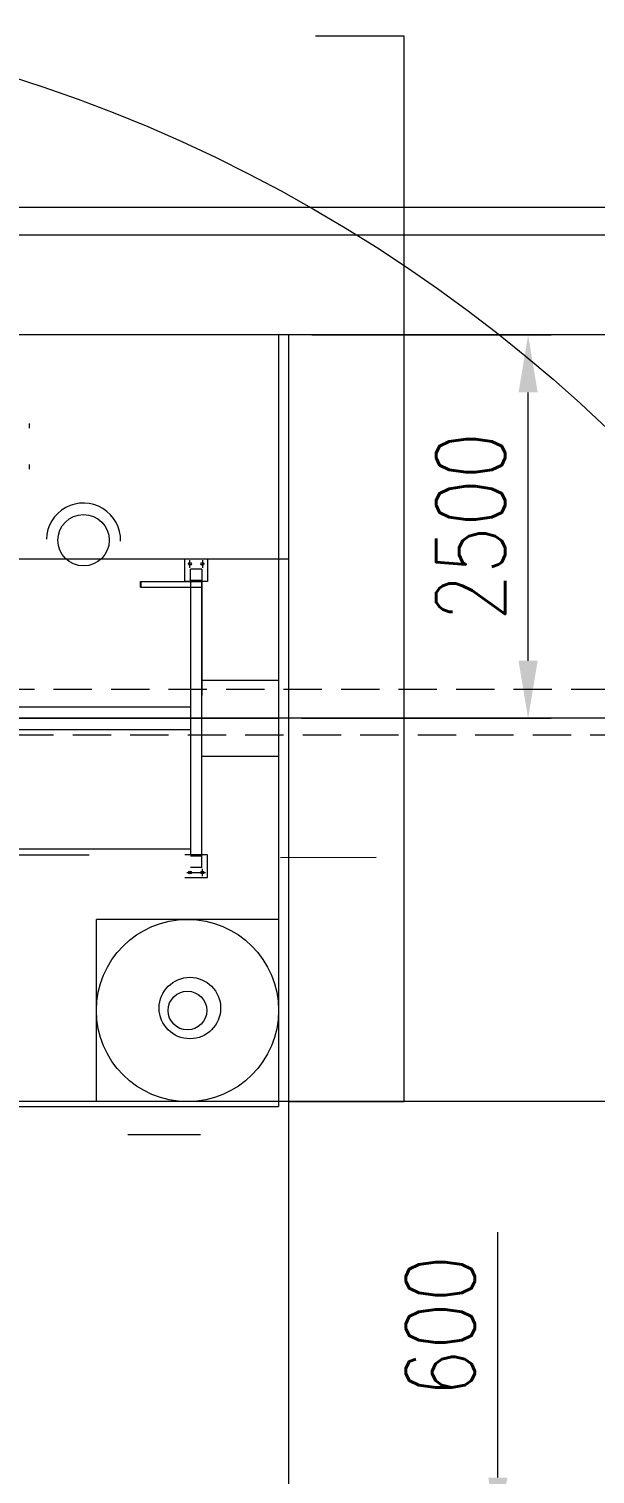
# Model space of a CAD drawing. Header units: inches. Extents: x 702888 to 852715, y 9845 to 271320.
# Drawn here: x 791492 to 795185, y 254237 to 263661 of the extents above; entities that cross this region are included whole.
import ezdxf

# ---------------------------------------------------------------- set-up
doc = ezdxf.new("R2010")
doc.units = ezdxf.units.IN
doc.header["$MEASUREMENT"] = 0
doc.header["$PDMODE"] = 34
doc.linetypes.add('DASHED2', pattern=[0.375, 0.25, -0.125])
doc.layers.get('0').update_dxf_attribs({"lineweight": 5})
doc.layers.get('Defpoints').update_dxf_attribs({"lineweight": 5})
doc.layers.add('AM_5', color=3, linetype='Continuous', lineweight=15)
doc.layers.add('chain', color=2, linetype='Continuous', lineweight=5)
doc.styles.add('s', font='simplex.shx', dxfattribs={"width": 0.8})
doc.dimstyles.new('AM_ISO$0', dxfattribs={"dimtxt": 3.5, "dimasz": 3.5, "dimexe": 1, "dimexo": 1, "dimgap": 1.5, "dimtad": 1, "dimdsep": 46, "dimtxsty": 'Standard', "dimcen": 0, "dimclrd": 256, "dimclre": 256, "dimclrt": 2, "dimadec": 0, "dimazin": 2, "dimtp": 0.1, "dimtm": 0.1, "dimtfac": 0.71, "dimtdec": 3, "dimtmove": 0, "dimatfit": 3, "dimfxl": 1, "dimlwd": -1, "dimlwe": -1, "dimarcsym": 1})
doc.dimstyles.new('mahesh$0', dxfattribs={"dimscale": 150, "dimtxt": 3, "dimasz": 2.5, "dimexe": 1, "dimexo": 1, "dimgap": 1, "dimtad": 1, "dimdec": 1, "dimzin": 12, "dimtxsty": 's', "dimcen": 2.5, "dimclrd": 1, "dimclre": 1, "dimclrt": 1, "dimadec": 0, "dimazin": 3, "dimtfac": 1, "dimtdec": 1, "dimtmove": 0, "dimatfit": 3, "dimfxl": 1, "dimlwd": 13, "dimlwe": 13, "dimarcsym": 0})

# ---------------------------------------------------------------- blocks, each defined once
blk = doc.blocks.new('*D415')
at = {"layer": 'AM_5', "color": 1, "lineweight": 13, "transparency": 16777216}
for p, q in [((81711.7, 26720.6), (83272.6, 26720.6)), ((83122.6, 24595.6), (83122.6, 26345.6)), ((81644.9, 24220.6), (83272.6, 24220.6))]:
    blk.add_line(p, q, dxfattribs=at)
at = {"layer": 'AM_5', "color": 1, "transparency": 16777216}
for points in [[(83060.1, 26345.6), (83185.1, 26345.6), (83122.6, 26720.6)], [(83060.1, 24595.6), (83185.1, 24595.6), (83122.6, 24220.6)]]:
    blk.add_solid(points, dxfattribs=at)
at = {"layer": 'Defpoints', "color": 0, "transparency": 16777216}
for p in [(81561.7, 26720.6), (83122.6, 26720.6), (81494.9, 24220.6)]:
    blk.add_point(p, dxfattribs=at)
at = {"layer": 'AM_5', "color": 1, "transparency": 16777216, "insert": (82747.6, 25470.6), "char_height": 450, "attachment_point": 5, "rotation": 90, "style": 's'}
blk.add_mtext('2500', dxfattribs=at)
blk = doc.blocks.new('*D421')
at = {"layer": 'AM_5', "linetype": 'ByBlock', "transparency": 16777216}
for p, q in [((81736.2, 28669.9), (82314.6, 28669.9)), ((82313.6, 21724.1), (82313.6, 28666.4)), ((81562.7, 21720.6), (82314.6, 21720.6))]:
    blk.add_line(p, q, dxfattribs=at)
at = {"layer": 'AM_5', "transparency": 16777216}
for points in [[(82313, 28666.4), (82314.1, 28666.4), (82313.6, 28669.9)], [(82313, 21724.1), (82314.1, 21724.1), (82313.6, 21720.6)]]:
    blk.add_solid(points, dxfattribs=at)
at = {"layer": 'Defpoints', "color": 0, "transparency": 16777216}
for p in [(81735.2, 28669.9), (82313.6, 28669.9), (81561.7, 21720.6)]:
    blk.add_point(p, dxfattribs=at)
at = {"layer": 'AM_5', "color": 2, "transparency": 16777216, "insert": (82310.3, 25195.3), "char_height": 3.5, "attachment_point": 5, "rotation": 90}
blk.add_mtext('6949.32', dxfattribs=at)
blk = doc.blocks.new('*D452')
at = {"layer": 'AM_5', "color": 1, "lineweight": 13, "transparency": 16777216}
for p, q in [((82925.1, 19269), (82925.1, 20869.7)), ((82711.7, 18894), (83075.1, 18894)), ((82925.1, 18294), (82925.1, 18894)), ((82711.7, 18294), (83075.1, 18294)), ((82925.1, 17919), (82925.1, 17544))]:
    blk.add_line(p, q, dxfattribs=at)
at = {"layer": 'AM_5', "color": 1, "transparency": 16777216}
for points in [[(82862.6, 19269), (82987.6, 19269), (82925.1, 18894)], [(82862.6, 17919), (82987.6, 17919), (82925.1, 18294)]]:
    blk.add_solid(points, dxfattribs=at)
at = {"layer": 'Defpoints', "color": 0, "transparency": 16777216}
for p in [(82561.7, 18894), (82925.1, 18894), (82561.7, 18294)]:
    blk.add_point(p, dxfattribs=at)
at = {"layer": 'AM_5', "color": 1, "transparency": 16777216, "insert": (82550.1, 20256.8), "char_height": 450, "attachment_point": 5, "rotation": 90, "style": 's'}
blk.add_mtext('600', dxfattribs=at)
blk = doc.blocks.new('A$C76b9bb42')
for p, q in [((81561.653, 14160.1254), (81561.653, 26720.6253)), ((79869.9728, 26113.1359), (79869.9728, 26142.8359)), ((79869.9728, 25845.8359), (79869.9728, 25875.5359)), ((80883.5115, 25111.6254), (80883.5115, 25260.1254)), ((81032.0115, 25260.1254), (81032.0115, 25111.6254)), ((80916.924, 25202.4637), (80916.924, 25250.3947)), ((80994.8865, 25193.3004), (80920.6365, 25193.3004)), ((80920.6365, 25119.0504), (80920.6365, 25193.3004)), ((80994.8865, 25193.3004), (80994.8865, 25119.0504)), ((80998.599, 25250.3947), (80998.599, 25202.4637)), ((80594.8865, 25111.6254), (80994.8865, 25111.6254)), ((80594.8865, 25074.5004), (80594.8865, 25111.6254)), ((80594.8865, 25074.5004), (80994.8865, 25074.5004)), ((80598.8865, 25074.5004), (80598.8865, 25111.6254)), ((80598.8865, 25111.6254), (80920.6365, 25111.6254)), ((80598.8865, 25074.5004), (80920.6365, 25074.5004)), ((81032.0115, 25111.6254), (80883.5115, 25111.6254)), ((80920.6365, 25119.0504), (80920.6365, 25074.5004)), ((80994.8865, 25119.0504), (80920.6365, 25119.0504)), ((80920.6365, 25111.6254), (80920.6365, 23329.6254)), ((80994.8865, 25111.6254), (80994.8865, 25119.0504)), ((80994.8865, 23329.6254), (80994.8865, 25111.6254)), ((80994.8865, 25111.6254), (80994.8865, 24369.1254)), ((80994.8865, 24468.1254), (81494.8865, 24468.1254)), ((80994.8865, 24146.3754), (80994.8865, 24369.1254)), ((77323.9773, 24294.8754), (80920.6365, 24294.8754)), ((76853.7273, 24220.6254), (81494.8865, 24220.6254)), ((77323.9773, 24146.3754), (80920.6365, 24146.3754)), ((80994.8865, 23973.1254), (81494.8865, 23973.1254)), ((80920.6365, 23366.7504), (78933.8567, 23366.7504)), ((80260.329, 23328.1986), (78933.8567, 23328.1986)), ((81032.0115, 23329.6254), (80883.5115, 23329.6254)), ((80994.8865, 23322.2004), (80920.6365, 23322.2004)), ((80994.8865, 23247.9504), (80994.8865, 23329.6254)), ((81032.0115, 23181.1254), (81032.0115, 23329.6254)), ((81508.5696, 23312.9871), (82131.752, 23314.4139)), ((80897.1461, 23214.5379), (81019.5706, 23214.5379)), ((80994.8865, 23247.9504), (80920.6365, 23247.9504)), ((80998.599, 23190.8561), (80998.599, 23238.787)), ((80883.5115, 23181.1254), (81032.0115, 23181.1254)), ((80900.8865, 22908.6253), (80306.8865, 22908.6253)), ((80306.8865, 21720.6253), (80306.8865, 22908.6253)), ((81494.8865, 22908.6253), (80900.8865, 22908.6253)), ((81494.8865, 21720.6253), (80306.8865, 21720.6253)), ((80512.2069, 21505.6254), (80985.7144, 21505.6254))]:
    blk.add_line(p, q)
at = {"color": 152, "true_color": 0x2776bb}
for points in [[(14008.076, 27551.1859), (14008.076, 3533.1859), (100808.5667, 3533.1859), (100808.5667, 27551.1859)], [(14188.076, 27371.1859), (14188.076, 3713.1859), (100628.5667, 3713.1859), (100628.5667, 27371.1859)]]:
    blk.add_lwpolyline(points, close=True, dxfattribs=at)
at = {"color": 1, "linetype": 'DASHED2', "ltscale": 1000}
blk.add_lwpolyline([(88278.0787, 24110.8791), (74778.0787, 24110.8791), (74778.0787, 24410.8791), (88278.0787, 24410.8791)], close=True, dxfattribs=at)
for centre, radius in [((80223.058, 25381.6589), 167.5625), ((80916.924, 25226.7129), 9.6525), ((80998.599, 25226.7129), 9.6525), ((80916.924, 23214.5379), 9.6525), ((80998.599, 23214.5379), 9.6525), ((80900.8865, 22314.6253), 594), ((80916.8709, 22330.6097), 200.475), ((80900.8865, 22314.6253), 126.225)]:
    blk.add_circle(centre, radius)
blk.add_arc((80223.058, 25381.6589), 241.8125, 358.58142124, 178.58142124)
at = {"layer": 'chain', "color": 3}
for p, q in [((86528.0787, 26720.6253), (67249.6507, 26720.6253)), ((86528.0787, 24220.6253), (67249.6507, 24220.6253)), ((86528.0787, 21720.6253), (67249.6507, 21720.6253))]:
    blk.add_line(p, q, dxfattribs=at)
at = {"layer": 'chain', "color": 7, "linetype": 'Continuous'}
for p, q in [((81494.8865, 26720.6253), (81494.8865, 21689.3332)), ((76761.653, 25260.1254), (81561.653, 25260.1254)), ((81494.8865, 22908.6253), (81494.8865, 21720.6253)), ((76853.7273, 21689.3332), (81494.8865, 21689.3332))]:
    blk.add_line(p, q, dxfattribs=at)
at = {"layer": 'chain', "color": 1}
blk.add_line((86528.0787, 24220.6253), (67249.6507, 24220.6253), dxfattribs=at)
at = {"layer": 'AM_5'}
for base, p1, p2, dimstyle, override, picture, middle in [((82313.5505, 28669.9464), (81561.653, 21720.6253), (81735.1643, 28669.9464), 'AM_ISO$0', {"dimpost": ''}, '*D421', (82310.3005, 25195.2858)), ((83122.6305, 26720.6253), (81494.8865, 24220.6253), (81561.653, 26720.6253), 'mahesh$0', {"dimfxl": 0.35}, '*D415', (82747.6305, 25470.6253)), ((82925.148, 18893.989), (82561.653, 18293.9888), (82561.653, 18893.989), 'mahesh$0', {"dimfxl": 0.35}, '*D452', (82550.148, 20256.8461))]:
    dim = blk.add_linear_dim(base=base, p1=p1, p2=p2, angle=90, dimstyle=dimstyle, override=override, dxfattribs=at)
    dim.commit()
    dim.dimension.update_dxf_attribs({"geometry": picture, "text_midpoint": middle})

msp = doc.modelspace()

# ---------------------------------------------------------------- linework, layer by layer
msp.add_circle((788386.798, 253839.31), 9967.954)

# ---------------------------------------------------------------- block references
at = {"layer": 'chain', "color": 1}
msp.add_blockref('A$C76b9bb42', (711625.145, 234945.321), dxfattribs=at)

doc.saveas('drawing.dxf')
